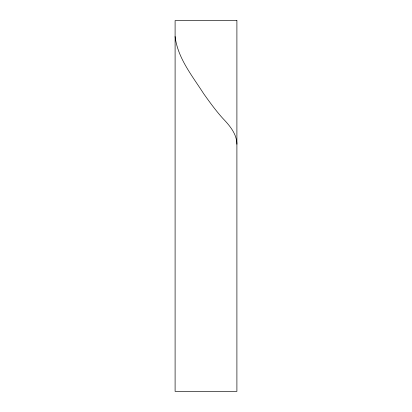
<?xml version="1.0" encoding="UTF-8"?>
<svg xmlns="http://www.w3.org/2000/svg" width="412" height="412" viewBox="0 0 412 412"><rect width="100%" height="100%" fill="white"/><g stroke="black" fill="none" stroke-linecap="round" stroke-linejoin="round"><path stroke-width="0.62" d="M175.1 36.534C177.67 58.144 192.322 75.916 203.688 93.72C209.626 102.088 215.682 110.406 222.516 118.074C229.386 125.238 236.807 133.715 236.9 144.2M236.9 20.6L175.1 20.6L175.1 391.4L236.9 391.4L236.9 20.6"/></g></svg>
